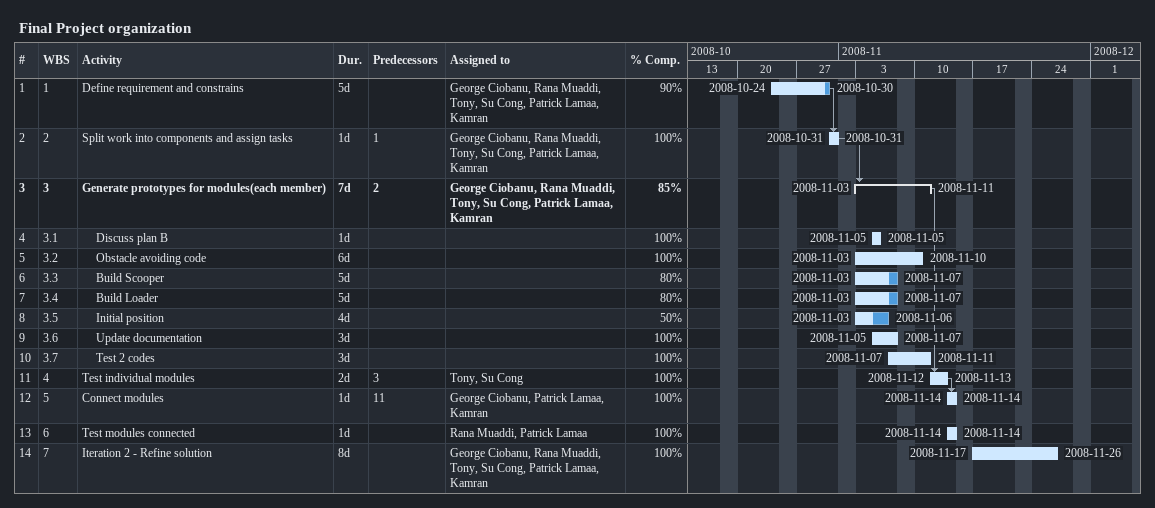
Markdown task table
Final Project organization

| ID | WBS | Task | Duration | Start | Finish | Predecessors | Resources | % complete |
|---|---|---|---|---|---|---|---|---|
| 1 | 1 | Define requirement and constrains | 5d | 2008-10-24 | 2008-10-30 |  | George Ciobanu, Rana Muaddi, Tony, Su Cong, Patrick Lamaa, Kamran | 90 |
| 2 | 2 | Split work into components and assign tasks | 1d | 2008-10-31 | 2008-10-31 | 1 | George Ciobanu, Rana Muaddi, Tony, Su Cong, Patrick Lamaa, Kamran | 100 |
| 3 | 3 | **Generate prototypes for modules(each member)** | 7d | 2008-11-03 | 2008-11-11 | 2 | George Ciobanu, Rana Muaddi, Tony, Su Cong, Patrick Lamaa, Kamran | 85 |
| 4 | 3.1 | Discuss plan B | 1d | 2008-11-05 | 2008-11-05 |  |  | 100 |
| 5 | 3.2 | Obstacle avoiding code | 6d | 2008-11-03 | 2008-11-10 |  |  | 100 |
| 6 | 3.3 | Build Scooper | 5d | 2008-11-03 | 2008-11-07 |  |  | 80 |
| 7 | 3.4 | Build Loader | 5d | 2008-11-03 | 2008-11-07 |  |  | 80 |
| 8 | 3.5 | Initial position | 4d | 2008-11-03 | 2008-11-06 |  |  | 50 |
| 9 | 3.6 | Update documentation | 3d | 2008-11-05 | 2008-11-07 |  |  | 100 |
| 10 | 3.7 | Test 2 codes | 3d | 2008-11-07 | 2008-11-11 |  |  | 100 |
| 11 | 4 | Test individual modules | 2d | 2008-11-12 | 2008-11-13 | 3 | Tony, Su Cong | 100 |
| 12 | 5 | Connect modules | 1d | 2008-11-14 | 2008-11-14 | 11 | George Ciobanu, Patrick Lamaa, Kamran | 100 |
| 13 | 6 | Test modules connected | 1d | 2008-11-14 | 2008-11-14 |  | Rana Muaddi, Patrick Lamaa | 100 |
| 14 | 7 | Iteration 2 - Refine solution | 8d | 2008-11-17 | 2008-11-26 |  | George Ciobanu, Rana Muaddi, Tony, Su Cong, Patrick Lamaa, Kamran | 100 |
